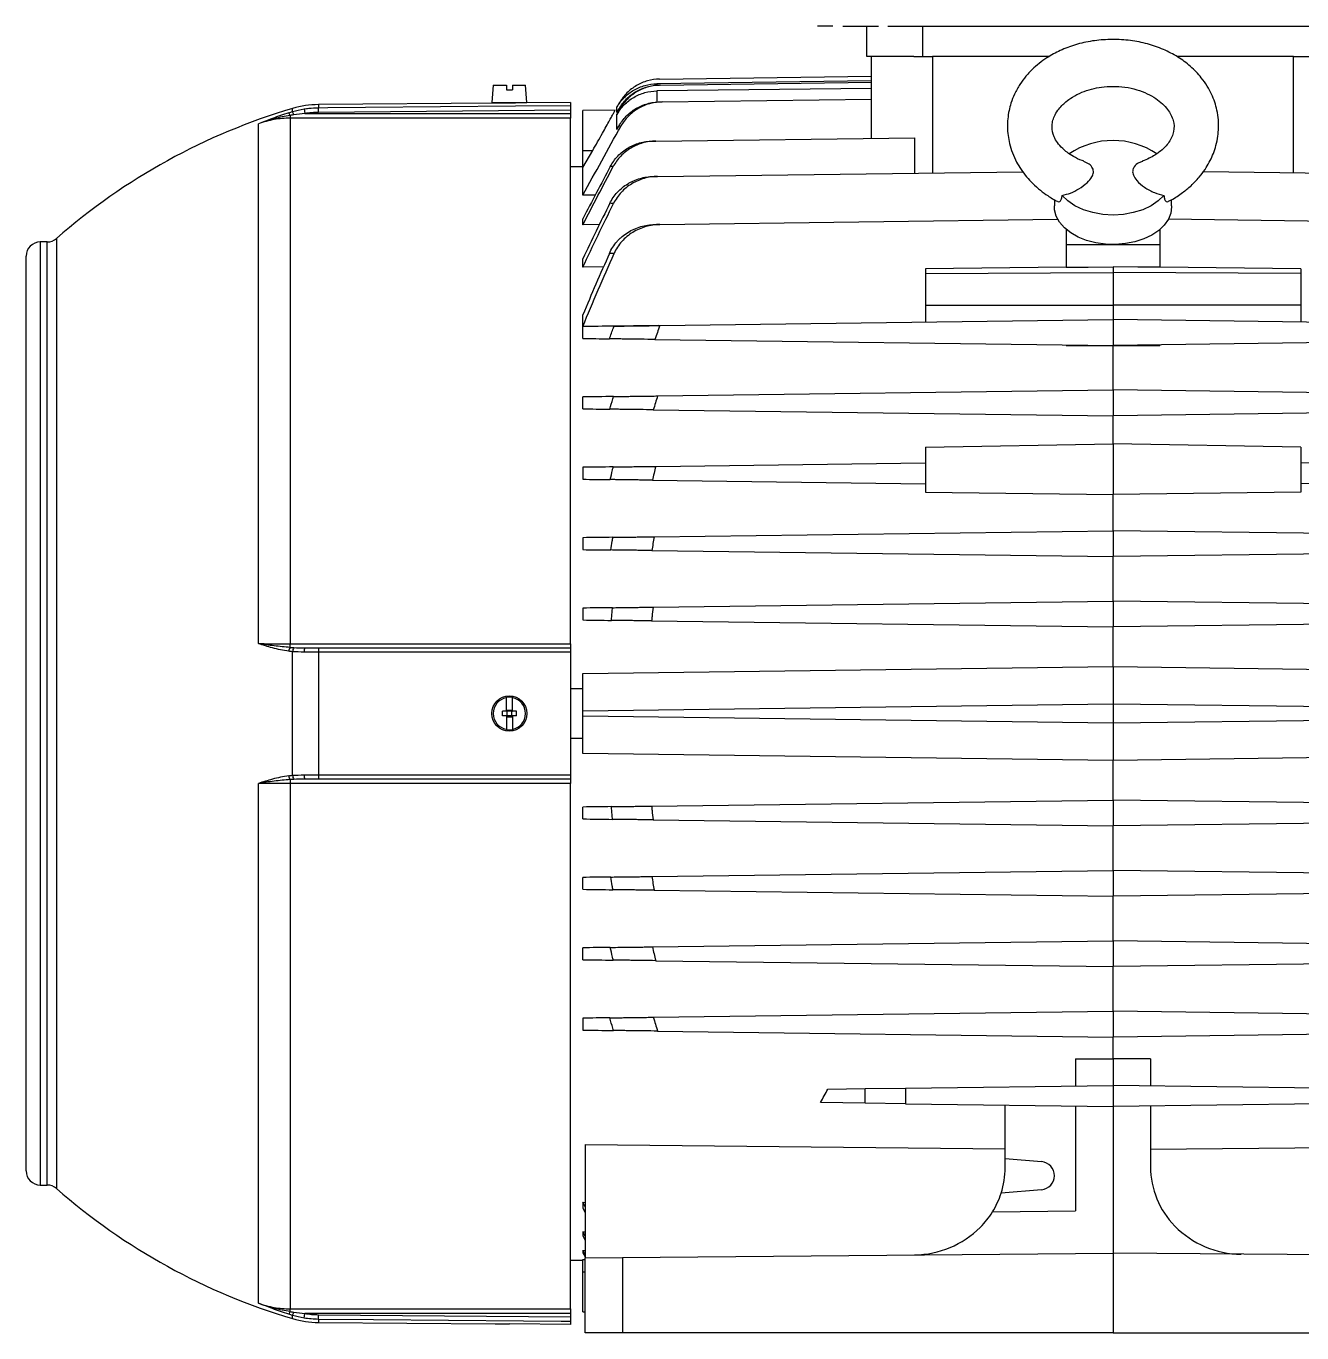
# Model space of a CAD drawing. Extents: x 49 to 1791, y 27 to 1041.
# Drawn here: x 958.1 to 1230, y 358.8 to 637.3 of the extents above; entities that cross this region are included whole.
import ezdxf

# ---------------------------------------------------------------- set-up
doc = ezdxf.new("R2010")
doc.units = 0
doc.layers.get('0').update_dxf_attribs({"linetype": 'CONTINUOUS'})

msp = doc.modelspace()

# ---------------------------------------------------------------- linework, layer by layer
at = {"color": 7, "linetype": 'CONTINUOUS'}
for p, q in [((1130.05, 637.3), (1126.76, 637.3)), ((1132.2, 637.3), (1139.8, 637.3)), ((1137.25, 630.8), (1137.25, 637.3)), ((1141.77, 637.3), (1237.73, 637.3)), ((1149.25, 630.8), (1149.25, 637.3)), ((1147.33, 630.8), (1137.25, 630.8)), ((1138.25, 613.4), (1138.25, 630.8)), ((1147.33, 630.8), (1151.25, 630.8)), ((1176.09, 630.8), (1151.25, 630.8)), ((1228.25, 630.8), (1203.4, 630.8)), ((1228.25, 630.8), (1232.17, 630.8)), ((1057.67, 624.7), (1057.35, 621)), ((1057.67, 624.7), (1060.45, 624.7)), ((1060.45, 624.7), (1060.45, 623.7)), ((1061.75, 624.7), (1061.75, 623.7)), ((1061.75, 624.7), (1064.53, 624.7)), ((1064.85, 621), (1064.53, 624.7)), ((1138.25, 625.61), (1092.54, 625.02)), ((1138.25, 624.01), (1092.54, 623.5)), ((1093.11, 626.01), (1138.25, 626.6)), ((1093.33, 624.75), (1138.25, 625.34)), ((1060.45, 623.7), (1061.75, 623.7)), ((1093.63, 621.15), (1138.25, 621.74)), ((1014.37, 618.27), (1014.37, 617.68)), ((1017.34, 619.65), (1017.5, 618.67)), ((1017.5, 618.67), (1074.1, 618.67)), ((1058.14, 620.91), (1020.4, 620.58)), ((1020.41, 618.92), (1020.4, 619.92)), ((1074.1, 619.39), (1020.41, 618.92)), ((1057.35, 621), (1064.85, 621)), ((1074.1, 621.05), (1064.06, 620.96)), ((1074.1, 621.05), (1074.1, 620.39)), ((1074.1, 619.39), (1074.1, 618.67)), ((1074.1, 618.67), (1074.1, 617.68)), ((1083.64, 619.41), (1076.75, 619.32)), ((1076.75, 610.8), (1076.75, 619.32)), ((1084.58, 621.01), (1084.01, 620.02)), ((1084.01, 618.86), (1084.01, 620.02)), ((1084.01, 618.86), (1084.49, 619.7)), ((1084.72, 619.69), (1084.01, 618.46)), ((1084.01, 615.24), (1084.01, 618.46)), ((1007.6, 505.69), (1007.6, 616.49)), ((1014.37, 617.68), (1014.37, 505.68)), ((1074.1, 617.68), (1014.37, 617.68)), ((1074.1, 505.68), (1074.1, 617.68)), ((1084.01, 615.24), (1084.41, 615.96)), ((1092.28, 612.8), (1147.5, 613.52)), ((1147.5, 605.98), (1147.5, 613.52)), ((1076.75, 607.14), (1078.86, 610.8)), ((1076.75, 610.8), (1078.86, 610.8)), ((1076.75, 607.14), (1076.75, 610.8)), ((1076.75, 607.33), (1074.1, 607.28)), ((1076.75, 601.26), (1076.75, 607.14)), ((1092.68, 605.26), (1170.5, 606.28)), ((1286.82, 605.26), (1208.99, 606.28)), ((1079.42, 601.3), (1076.75, 601.26)), ((1177.3, 600.32), (1177.25, 598.99)), ((1202.25, 598.99), (1202.2, 600.3)), ((1076.75, 594.98), (1076.75, 596.22)), ((1093.19, 595.02), (1177.97, 596.13)), ((1286.31, 595.02), (1201.53, 596.13)), ((1080.31, 595.03), (1076.75, 594.98)), ((1179.75, 593.99), (1179.75, 590.78)), ((1199.75, 593.99), (1199.75, 590.78)), ((962.58, 591.3), (961.1, 591.3)), ((1179.75, 590.78), (1199.75, 590.78)), ((1179.75, 590.78), (1179.75, 585.9)), ((1199.75, 590.78), (1199.75, 585.9)), ((958.1, 393.3), (958.1, 588.3)), ((1076.75, 585.95), (1076.75, 587.71)), ((1081.18, 586.01), (1076.75, 585.95)), ((1179.75, 585.94), (1149.75, 585.54)), ((1149.75, 585.54), (1149.75, 584.56)), ((1189.75, 586.03), (1189.75, 584.82)), ((1229.75, 585.54), (1199.75, 585.94)), ((1229.75, 585.54), (1229.75, 584.56)), ((1149.75, 584.56), (1189.75, 584.82)), ((1149.75, 584.56), (1149.75, 577.85)), ((1189.75, 584.82), (1189.75, 577.83)), ((1229.75, 584.56), (1189.75, 584.82)), ((1229.75, 584.56), (1229.75, 577.85)), ((1149.75, 577.85), (1189.75, 577.83)), ((1149.75, 577.85), (1149.75, 574.22)), ((1229.75, 577.85), (1189.75, 577.83)), ((1189.75, 577.83), (1189.75, 574.75)), ((1229.75, 577.85), (1229.75, 574.22)), ((1076.75, 573.29), (1076.75, 575.76)), ((1093.19, 573.48), (1189.75, 574.75)), ((1189.75, 574.75), (1189.75, 569.25)), ((1286.31, 573.48), (1189.75, 574.75)), ((1092.93, 573.48), (1076.75, 573.29)), ((1076.75, 570.73), (1076.75, 573.27)), ((1092.07, 570.53), (1189.75, 569.25)), ((1179.75, 569.38), (1179.75, 569.25)), ((1179.75, 569.25), (1189.75, 569.25)), ((1287.43, 570.53), (1189.75, 569.25)), ((1189.75, 559.75), (1189.75, 569.25)), ((1189.75, 569.25), (1199.75, 569.25)), ((1199.75, 569.38), (1199.75, 569.25)), ((1076.75, 555.73), (1076.75, 558.27)), ((1092.68, 558.48), (1189.75, 559.75)), ((1189.75, 559.75), (1189.75, 554.25)), ((1286.82, 558.48), (1189.75, 559.75)), ((1091.77, 555.53), (1189.75, 554.25)), ((1287.73, 555.53), (1189.75, 554.25)), ((1189.75, 548.27), (1189.75, 554.25)), ((1149.75, 547.56), (1189.75, 548.27)), ((1149.75, 547.56), (1149.75, 537.97)), ((1189.75, 548.27), (1189.75, 537.45)), ((1229.75, 547.56), (1189.75, 548.27)), ((1229.75, 547.56), (1229.75, 537.97)), ((1076.75, 543.27), (1076.75, 540.73)), ((1092.28, 543.47), (1149.75, 544.22)), ((1287.22, 543.47), (1229.75, 544.22)), ((1091.57, 540.53), (1149.75, 539.77)), ((1287.93, 540.53), (1229.75, 539.77)), ((1149.75, 537.97), (1189.75, 537.45)), ((1229.75, 537.97), (1189.75, 537.45)), ((1189.75, 529.75), (1189.75, 537.45)), ((1091.96, 528.47), (1189.75, 529.75)), ((1189.75, 529.75), (1189.75, 524.25)), ((1287.54, 528.47), (1189.75, 529.75)), ((1076.75, 528.27), (1076.75, 525.73)), ((1091.46, 525.54), (1189.75, 524.25)), ((1288.04, 525.54), (1189.75, 524.25)), ((1189.75, 514.75), (1189.75, 524.25)), ((1076.75, 513.27), (1076.75, 510.73)), ((1091.72, 513.47), (1189.75, 514.75)), ((1189.75, 514.75), (1189.75, 509.25)), ((1287.78, 513.47), (1189.75, 514.75)), ((1091.42, 510.54), (1189.75, 509.25)), ((1288.08, 510.54), (1189.75, 509.25)), ((1189.75, 500.8), (1189.75, 509.25)), ((1014.37, 504.88), (1014.37, 505.68)), ((1014.37, 505.68), (1074.1, 505.68)), ((1020.41, 504.8), (1074.1, 504.8)), ((1074.1, 505.68), (1074.1, 504.8)), ((1014.89, 477.63), (1014.89, 503.97)), ((1020.4, 503.9), (1020.4, 477.7)), ((1074.1, 503.9), (1074.1, 477.7)), ((1076.75, 499.32), (1189.75, 500.8)), ((1076.75, 491.32), (1076.75, 499.32)), ((1189.75, 500.8), (1189.75, 492.8)), ((1189.75, 500.8), (1302.75, 499.32)), ((1074.1, 496.12), (1076.75, 496.11)), ((1060.45, 494.16), (1060.45, 494.25)), ((1060.45, 491.3), (1060.45, 494.16)), ((1061.75, 494.16), (1061.75, 494.25)), ((1061.75, 491.3), (1061.75, 494.16)), ((1060.45, 491.3), (1059.6, 491.3)), ((1059.6, 490.3), (1059.6, 491.3)), ((1060.45, 490.3), (1059.6, 490.3)), ((1060.45, 491.3), (1060.6, 491.3)), ((1060.45, 490.3), (1060.45, 487.43)), ((1060.45, 490.3), (1060.6, 490.3)), ((1060.6, 491.5), (1061.6, 491.5)), ((1060.6, 491.3), (1060.6, 491.5)), ((1060.6, 490.3), (1060.6, 491.3)), ((1061.6, 491.3), (1060.6, 491.3)), ((1060.6, 490.1), (1060.6, 490.3)), ((1061.6, 490.3), (1060.6, 490.3)), ((1061.6, 491.3), (1061.6, 491.5)), ((1061.6, 490.3), (1061.6, 491.3)), ((1061.6, 491.3), (1061.75, 491.3)), ((1061.6, 490.1), (1061.6, 490.3)), ((1061.6, 490.3), (1061.75, 490.3)), ((1062.6, 491.3), (1061.75, 491.3)), ((1061.75, 490.3), (1061.75, 487.43)), ((1062.6, 490.3), (1061.75, 490.3)), ((1062.6, 490.3), (1062.6, 491.3)), ((1189.75, 492.8), (1076.75, 491.32)), ((1076.75, 490.28), (1076.75, 491.32)), ((1076.75, 490.28), (1189.75, 488.8)), ((1076.75, 482.28), (1076.75, 490.28)), ((1189.75, 492.8), (1189.75, 488.8)), ((1302.75, 491.32), (1189.75, 492.8)), ((1189.75, 488.8), (1302.75, 490.28)), ((1060.45, 487.43), (1060.45, 487.35)), ((1060.6, 490.1), (1061.6, 490.1)), ((1061.75, 487.43), (1061.75, 487.35)), ((1189.75, 488.8), (1189.75, 480.8)), ((1076.75, 485.49), (1074.1, 485.47)), ((1189.75, 480.8), (1076.75, 482.28)), ((1302.75, 482.28), (1189.75, 480.8)), ((1189.75, 472.35), (1189.75, 480.8)), ((1014.37, 476.72), (1014.37, 475.91)), ((1074.1, 476.8), (1020.41, 476.8)), ((1074.1, 476.8), (1074.1, 475.91)), ((1007.6, 365.11), (1007.6, 475.91)), ((1074.1, 475.91), (1014.37, 475.91)), ((1014.37, 475.91), (1014.37, 363.92)), ((1074.1, 363.92), (1074.1, 475.91)), ((1076.75, 468.33), (1076.75, 470.87)), ((1091.42, 471.06), (1189.75, 472.35)), ((1189.75, 472.35), (1189.75, 466.85)), ((1288.08, 471.06), (1189.75, 472.35)), ((1091.72, 468.13), (1189.75, 466.85)), ((1287.78, 468.13), (1189.75, 466.85)), ((1189.75, 457.35), (1189.75, 466.85)), ((1091.46, 456.06), (1189.75, 457.35)), ((1189.75, 457.35), (1189.75, 451.85)), ((1288.04, 456.06), (1189.75, 457.35)), ((1076.75, 453.33), (1076.75, 455.87)), ((1091.96, 453.13), (1189.75, 451.85)), ((1287.54, 453.13), (1189.75, 451.85)), ((1189.75, 442.35), (1189.75, 451.85)), ((1076.75, 438.33), (1076.75, 440.87)), ((1091.57, 441.06), (1189.75, 442.35)), ((1189.75, 442.35), (1189.75, 436.85)), ((1287.93, 441.06), (1189.75, 442.35)), ((1092.28, 438.12), (1189.75, 436.85)), ((1287.22, 438.12), (1189.75, 436.85)), ((1189.75, 427.35), (1189.75, 436.85)), ((1091.77, 426.07), (1189.75, 427.35)), ((1189.75, 427.35), (1189.75, 421.85)), ((1287.73, 426.07), (1189.75, 427.35)), ((1076.75, 425.87), (1076.75, 423.33)), ((1092.68, 423.12), (1189.75, 421.85)), ((1286.82, 423.12), (1189.75, 421.85)), ((1189.75, 417.19), (1189.75, 421.85)), ((1181.75, 417.22), (1189.75, 417.19)), ((1181.75, 417.22), (1181.75, 411.44)), ((1197.75, 417.22), (1189.75, 417.19)), ((1189.75, 417.19), (1189.75, 411.55)), ((1197.75, 417.22), (1197.75, 411.44)), ((1128.98, 410.75), (1136.93, 410.86)), ((1136.93, 410.86), (1145.52, 410.97)), ((1136.93, 407.74), (1136.93, 410.86)), ((1145.52, 410.97), (1189.75, 411.55)), ((1145.52, 410.97), (1145.52, 407.63)), ((1189.75, 411.55), (1189.75, 407.05)), ((1233.98, 410.97), (1189.75, 411.55)), ((1136.93, 407.74), (1127.4, 407.86)), ((1145.52, 407.63), (1136.93, 407.74)), ((1145.52, 407.63), (1189.75, 407.05)), ((1166.75, 395.97), (1166.75, 407.35)), ((1181.75, 407.15), (1181.75, 384.8)), ((1233.98, 407.63), (1189.75, 407.05)), ((1189.75, 407.05), (1189.75, 375.8)), ((1197.75, 407.15), (1197.75, 394.19)), ((1077.25, 398.91), (1166.75, 398.03)), ((1077.25, 398.91), (1077.25, 374.82)), ((1302.25, 398.91), (1197.75, 397.89)), ((1166.75, 395.97), (1174.51, 395.29)), ((1166.75, 394.05), (1166.75, 395.97)), ((961.1, 390.3), (962.58, 390.3)), ((1174.51, 389.31), (1165.89, 388.56)), ((1076.75, 386.62), (1077.25, 386.61)), ((1076.75, 386.62), (1076.75, 385.38)), ((1077.25, 385.65), (1076.75, 386.62)), ((1076.75, 385.38), (1077.25, 384.42)), ((1164.05, 384.57), (1181.75, 384.8)), ((1202.94, 381.54), (1202.91, 381.57)), ((1076.75, 380.33), (1077.25, 380.33)), ((1076.75, 380.33), (1076.75, 379.5)), ((1077.25, 379.42), (1076.75, 380.33)), ((1076.75, 379.5), (1077.25, 378.59)), ((1161.48, 381.33), (1161.44, 381.29)), ((1076.75, 376.33), (1077.25, 376.33)), ((1076.75, 376.33), (1076.75, 375.87)), ((1077.25, 375.45), (1076.75, 376.33)), ((1074.1, 374.32), (1076.75, 374.27)), ((1076.75, 375.87), (1077.25, 374.99)), ((1076.75, 374.46), (1077.25, 374.45)), ((1076.75, 371.8), (1076.75, 374.46)), ((1077.25, 374.82), (1085.18, 374.89)), ((1077.25, 358.8), (1077.25, 374.82)), ((1085.18, 374.89), (1189.75, 375.8)), ((1085.18, 374.89), (1085.18, 358.8)), ((1189.75, 375.8), (1189.75, 358.8)), ((1294.32, 374.89), (1189.75, 375.8)), ((1014.37, 363.92), (1074.1, 363.92)), ((1014.37, 363.32), (1014.37, 363.92)), ((1017.34, 361.94), (1017.5, 362.93)), ((1074.1, 362.93), (1017.5, 362.93)), ((1020.4, 361.68), (1020.41, 362.67)), ((1020.41, 362.67), (1074.1, 362.2)), ((1074.1, 363.92), (1074.1, 362.93)), ((1074.1, 362.93), (1074.1, 362.2)), ((1076.75, 363.28), (1077.25, 363.27)), ((1020.4, 361.02), (1058.1, 360.69)), ((1074.1, 360.58), (1061.1, 360.7)), ((1074.1, 361.21), (1074.1, 360.58)), ((1085.18, 358.8), (1077.25, 358.8)), ((1189.75, 358.8), (1085.18, 358.8)), ((1189.75, 358.8), (1294.32, 358.8))]:
    msp.add_line(p, q, dxfattribs=at)
at = {"color": 8, "linetype": 'CONTINUOUS'}
for p, q in [((1151.25, 630.8), (1151.25, 606.03)), ((1228.25, 606.03), (1228.25, 630.8)), ((1092.54, 625.02), (1092.54, 624.81)), ((1092.54, 623.5), (1092.54, 621.17)), ((1014.89, 619.08), (1014.89, 619.76)), ((1020.4, 620.58), (1020.4, 619.92)), ((961.1, 591.3), (961.1, 390.3)), ((962.58, 390.3), (962.58, 591.3)), ((964.55, 592.04), (964.55, 389.56)), ((1076.75, 371.8), (1077.25, 371.8)), ((1014.89, 361.84), (1014.89, 362.51)), ((1020.4, 361.68), (1020.4, 361.02))]:
    msp.add_line(p, q, dxfattribs=at)
at = {"color": 7, "linetype": 'CONTINUOUS', "flags": 128}
for points in [[(1020.4, 619.92), (1022.4, 619.93), (1030.4, 620), (1062.39, 620.29), (1074.1, 620.39)], [(1202.25, 598.99), (1202.25, 598.81), (1202.07, 597.45), (1201.54, 596.13), (1200.66, 594.89), (1199.48, 593.76), (1198.01, 592.78), (1196.3, 591.97), (1194.41, 591.36), (1192.38, 590.96), (1190.28, 590.78), (1188.16, 590.84), (1186.09, 591.13), (1184.12, 591.64), (1182.32, 592.35), (1180.73, 593.25), (1179.39, 594.31), (1178.36, 595.5), (1177.65, 596.79), (1177.3, 598.13), (1177.25, 598.99)], [(1200.59, 601.22), (1199.38, 600.03), (1197.86, 599), (1196.07, 598.16), (1194.08, 597.55), (1191.95, 597.17), (1189.75, 597.04), (1187.55, 597.17), (1185.42, 597.55), (1183.43, 598.16), (1181.64, 599), (1180.12, 600.03), (1178.91, 601.22)], [(1179.75, 585.9), (1184.43, 585.96), (1189.75, 586.03)], [(1199.75, 585.9), (1195.07, 585.96), (1189.75, 586.03)], [(1074.1, 503.9), (1072.1, 503.9), (1064.1, 503.9), (1032.1, 503.9), (1020.4, 503.9)], [(1020.4, 477.7), (1022.4, 477.7), (1030.4, 477.7), (1062.39, 477.7), (1074.1, 477.7)], [(1074.1, 361.21), (1072.1, 361.23), (1064.1, 361.3), (1032.1, 361.58), (1020.4, 361.68)]]:
    msp.add_lwpolyline(points, dxfattribs=at)
at = {"color": 7, "linetype": 'CONTINUOUS'}
msp.add_circle((1061.1, 490.8), 3.75, dxfattribs=at)
for centre, radius, start, end in [((1053.1, 490.8), 134.5, 106.5049, 131.1728), ((1012.99, 617.91), 1.42, 14.9533, 40.3173), ((1020.57, 600.58), 20, 90.5, 106.5049), ((1012.59, 617.73), 2.66, 14.6474, 30.5834), ((1189.75, 596.21), 16.72, 56.0988, 123.8956), ((961.1, 588.3), 3, 90, 180), ((962.58, 594.3), 3, 270, 311.1728), ((1015.88, 503.88), 1.81, 146.6187, 174.3626), ((1016.44, 503.94), 1.55, 144.7345, 178.8783), ((1018.8, 504.1), 1.47, 151.7604, 187.8841), ((1045.07, 504.11), 24.68, 178.4001, 180.4877), ((1061.1, 490.8), 3.43, 100.9358, 259.0642), ((1061.1, 490.8), 3.51, 79.3397, 100.6603), ((1061.1, 490.8), 3.43, 280.9358, 79.0642), ((1061.1, 490.8), 3.51, 259.3397, 280.6603), ((1015.88, 477.71), 1.81, 185.6374, 213.3813), ((1016.44, 477.66), 1.55, 181.1217, 215.2655), ((1018.8, 477.5), 1.47, 172.1159, 208.2396), ((1045.07, 477.49), 24.68, 179.5123, 181.5999), ((961.1, 393.3), 3, 180, 270), ((1148.75, 394.05), 18, 342.2151, 0), ((1174.25, 392.3), 3, 275, 85), ((1215.75, 394.19), 18, 180, 224.5), ((962.58, 387.3), 3, 48.8272, 90), ((1053.1, 490.8), 134.5, 228.8272, 253.4951), ((1148.75, 394.05), 18, 328.1938, 342.2151), ((1148.75, 394.05), 18, 315, 328.1938), ((1147.3, 395.43), 20, 270.5, 315), ((1217.21, 395.56), 20, 224.5, 269.5), ((1012.99, 363.69), 1.42, 319.6827, 345.0467), ((1012.59, 363.87), 2.66, 329.4166, 345.3526), ((1020.57, 381.02), 20, 253.4951, 269.5)]:
    msp.add_arc(centre, radius, start, end, dxfattribs=at)
msp.add_ellipse((1081.4, 490.8), major_axis=(0, 116.72), ratio=0.560054, start_param=3.922163, end_param=3.956731, dxfattribs=at)
for points, knots in [([(1201.54, 599.98), (1201.76, 600.08), (1202.85, 600.58), (1204.48, 601.71), (1206.46, 603.3), (1208.06, 604.98), (1209.33, 606.66), (1210.27, 608.23), (1211.01, 609.79), (1211.62, 611.49), (1212.05, 613.3), (1212.27, 615.28), (1212.25, 617.3), (1211.96, 619.28), (1211.45, 621.12), (1210.76, 622.85), (1209.82, 624.6), (1208.39, 626.63), (1206.33, 628.77), (1203.6, 630.79), (1200.52, 632.4), (1197.11, 633.6), (1193.45, 634.32), (1189.62, 634.51), (1185.82, 634.29), (1182.2, 633.54), (1178.91, 632.36), (1176.35, 631.02), (1174.39, 629.68), (1172.75, 628.32), (1171.22, 626.72), (1169.83, 624.85), (1168.76, 622.91), (1168.01, 621.02), (1167.55, 619.26), (1167.29, 617.57), (1167.22, 615.79), (1167.35, 614.02), (1167.69, 612.17), (1168.28, 610.27), (1169.12, 608.42), (1170.14, 606.7), (1171.29, 605.17), (1172.67, 603.68), (1174.18, 602.34), (1175.96, 601.08), (1177.19, 600.28), (1177.94, 599.95), (1177.95, 599.94)], [0, 0, 0, 0, 0.006612, 0.032588, 0.054676, 0.078459, 0.098648, 0.115689, 0.131772, 0.148736, 0.168465, 0.186635, 0.207689, 0.228534, 0.245913, 0.264252, 0.283295, 0.30467, 0.337169, 0.369058, 0.401162, 0.433693, 0.467021, 0.501159, 0.534981, 0.568051, 0.600053, 0.629938, 0.648657, 0.667693, 0.691291, 0.7123, 0.735598, 0.756086, 0.772556, 0.789989, 0.807131, 0.825284, 0.842448, 0.862959, 0.883839, 0.901607, 0.920526, 0.938641, 0.959554, 0.977554, 0.999665, 1, 1, 1, 1]), ([(1084.01, 620.02), (1084.45, 620.77), (1084.97, 621.45), (1085.88, 622.37), (1086.21, 622.66), (1086.89, 623.19), (1087.25, 623.43), (1087.99, 623.86), (1088.37, 624.06), (1089.17, 624.4), (1089.58, 624.54), (1090.82, 624.88), (1091.67, 625.01), (1092.54, 625.02)], [0, 0, 0, 0, 0.25, 0.25, 0.375, 0.375, 0.5, 0.5, 0.625, 0.625, 0.75, 0.75, 1, 1, 1, 1]), ([(1084.49, 619.7), (1084.93, 620.46), (1085.45, 621.15), (1086.37, 622.08), (1086.7, 622.37), (1087.38, 622.9), (1087.74, 623.14), (1088.49, 623.58), (1088.87, 623.78), (1089.68, 624.12), (1090.09, 624.26), (1091.34, 624.61), (1092.19, 624.73), (1093.07, 624.75)], [0, 0, 0, 0, 0.25, 0.25, 0.375, 0.375, 0.5, 0.5, 0.625, 0.625, 0.75, 0.75, 1, 1, 1, 1]), ([(1093.11, 626.01), (1092.24, 625.99), (1091.39, 625.87), (1090.15, 625.52), (1089.73, 625.38), (1088.94, 625.04), (1088.56, 624.85), (1087.82, 624.42), (1087.46, 624.17), (1086.77, 623.64), (1086.45, 623.36), (1085.54, 622.44), (1085.02, 621.76), (1084.58, 621.01)], [0, 0, 0, 0, 0.25, 0.25, 0.375, 0.375, 0.5, 0.5, 0.625, 0.625, 0.75, 0.75, 1, 1, 1, 1]), ([(1093.33, 624.75), (1092.45, 624.74), (1091.59, 624.61), (1090.33, 624.26), (1089.91, 624.12), (1089.11, 623.78), (1088.72, 623.58), (1087.97, 623.14), (1087.61, 622.9), (1086.92, 622.36), (1086.59, 622.07), (1085.68, 621.14), (1085.15, 620.45), (1084.72, 619.69)], [0, 0, 0, 0, 0.25, 0.25, 0.375, 0.375, 0.5, 0.5, 0.625, 0.625, 0.75, 0.75, 1, 1, 1, 1]), ([(1183.54, 608.53), (1183.42, 608.56), (1182.6, 608.81), (1181.39, 609.46), (1180.01, 610.33), (1178.82, 611.34), (1177.85, 612.46), (1176.95, 614.05), (1176.67, 615.5), (1176.84, 616.95), (1177.23, 618.13), (1177.9, 619.29), (1178.74, 620.3), (1179.77, 621.26), (1181.17, 622.27), (1183.02, 623.21), (1185.12, 623.92), (1187.37, 624.36), (1189.76, 624.51), (1192.32, 624.35), (1194.83, 623.81), (1197.05, 622.96), (1198.88, 621.91), (1200.33, 620.76), (1201.41, 619.55), (1202.16, 618.36), (1202.77, 616.77), (1202.83, 615.22), (1202.35, 613.7), (1201.73, 612.59), (1200.85, 611.51), (1199.78, 610.55), (1198.6, 609.75), (1197.43, 609.09), (1196.48, 608.72), (1195.99, 608.52)], [0, 0, 0, 0, 0.005422, 0.03684, 0.063178, 0.084611, 0.118643, 0.151312, 0.212063, 0.240611, 0.270657, 0.301872, 0.327449, 0.347565, 0.374945, 0.408136, 0.438777, 0.46775, 0.499595, 0.534368, 0.56936, 0.602598, 0.634012, 0.664158, 0.693322, 0.722297, 0.7523, 0.815305, 0.847791, 0.878036, 0.906768, 0.937391, 0.95499, 0.976461, 1, 1, 1, 1]), ([(1084.01, 618.46), (1084.45, 619.22), (1084.97, 619.9), (1085.87, 620.83), (1086.2, 621.12), (1086.88, 621.66), (1087.24, 621.9), (1087.98, 622.34), (1088.36, 622.53), (1089.16, 622.87), (1089.57, 623.02), (1090.82, 623.37), (1091.67, 623.49), (1092.54, 623.5)], [0, 0, 0, 0, 0.25, 0.25, 0.375, 0.375, 0.5, 0.5, 0.625, 0.625, 0.75, 0.75, 1, 1, 1, 1]), ([(1084.41, 615.96), (1084.85, 616.74), (1085.37, 617.45), (1086.3, 618.4), (1086.63, 618.7), (1087.33, 619.25), (1087.69, 619.5), (1088.45, 619.95), (1088.85, 620.15), (1089.67, 620.5), (1090.09, 620.65), (1090.94, 620.89), (1091.37, 620.98), (1092.24, 621.1), (1092.69, 621.14), (1093.14, 621.15)], [0, 0, 0, 0, 0.25, 0.25, 0.375, 0.375, 0.5, 0.5, 0.625, 0.625, 0.75, 0.75, 0.875, 0.875, 1, 1, 1, 1]), ([(1093.63, 621.15), (1092.73, 621.14), (1091.85, 621.01), (1090.56, 620.65), (1090.13, 620.5), (1089.31, 620.15), (1088.91, 619.95), (1088.15, 619.5), (1087.78, 619.25), (1087.07, 618.69), (1086.74, 618.39), (1085.81, 617.44), (1085.28, 616.73), (1084.84, 615.94)], [0, 0, 0, 0, 0.25, 0.25, 0.375, 0.375, 0.5, 0.5, 0.625, 0.625, 0.75, 0.75, 1, 1, 1, 1]), ([(1014.37, 618.27), (1013.21, 618.09), (1012.06, 617.85), (1009.8, 617.26), (1008.69, 616.9), (1007.6, 616.49)], [0, 0, 0, 0, 0.5, 0.5, 1, 1, 1, 1]), ([(1064.06, 620.96), (1064.06, 620.96), (1064.06, 620.96), (1063.68, 620.95), (1063.01, 620.93), (1062.1, 620.91), (1061.09, 620.9), (1060.08, 620.89), (1059.18, 620.9), (1058.51, 620.9), (1058.13, 620.91), (1058.14, 620.91), (1058.14, 620.91)], [0, 0, 0, 0, 0.071178, 0.17854, 0.285935, 0.393373, 0.500815, 0.608224, 0.715612, 0.823011, 0.930427, 1, 1, 1, 1]), ([(1074.1, 620.39), (1074.1, 620.38), (1074.1, 620.34), (1074.1, 620.23), (1074.1, 620.15), (1074.1, 619.88), (1074.1, 619.64), (1074.1, 619.39)], [0, 0, 0, 0, 0.25, 0.25, 0.5, 0.5, 1, 1, 1, 1]), ([(1078.86, 610.8), (1079.21, 611.41), (1079.93, 612.66), (1080.9, 614.39), (1081.76, 615.94), (1082.44, 617.17), (1082.99, 618.18), (1083.46, 619.03), (1083.72, 619.52), (1083.64, 619.38), (1083.64, 619.37)], [0, 0, 0, 0, 0.146478, 0.298655, 0.425224, 0.556435, 0.668376, 0.784641, 0.980884, 1, 1, 1, 1]), ([(1084.72, 619.69), (1084.68, 619.69), (1084.65, 619.69), (1084.62, 619.69), (1084.58, 619.7), (1084.54, 619.7), (1084.49, 619.7)], [0, 0, 0, 0, 0.001113955, 0.001113955, 0.001113955, 0.002756058, 0.002756058, 0.002756058, 0.002756058]), ([(1014.37, 617.68), (1013.21, 617.68), (1012.07, 617.58), (1009.8, 617.18), (1008.69, 616.88), (1007.6, 616.49)], [0, 0, 0, 0, 0.5, 0.5, 1, 1, 1, 1]), ([(1084.84, 615.94), (1084.79, 615.94), (1084.75, 615.94), (1084.7, 615.95), (1084.6, 615.95), (1084.51, 615.96), (1084.41, 615.96)], [0, 0, 0, 0, 0.000884675, 0.000884675, 0.000884675, 0.002780978, 0.002780978, 0.002780978, 0.002780978]), ([(1082.61, 607.38), (1083.04, 608.2), (1083.57, 608.94), (1084.52, 609.93), (1084.86, 610.24), (1085.58, 610.81), (1085.95, 611.07), (1086.73, 611.54), (1087.14, 611.75), (1087.99, 612.12), (1088.42, 612.27), (1089.29, 612.52), (1089.74, 612.61), (1090.64, 612.75), (1091.11, 612.78), (1091.57, 612.79)], [0, 0, 0, 0, 0.25, 0.25, 0.375, 0.375, 0.5, 0.5, 0.625, 0.625, 0.75, 0.75, 0.875, 0.875, 1, 1, 1, 1]), ([(1092.28, 612.8), (1091.34, 612.79), (1090.43, 612.65), (1089.1, 612.28), (1088.66, 612.12), (1087.81, 611.76), (1087.4, 611.55), (1086.61, 611.08), (1086.23, 610.82), (1085.5, 610.24), (1085.15, 609.93), (1084.52, 609.26), (1084.22, 608.91), (1083.68, 608.16), (1083.44, 607.76), (1083.22, 607.35)], [0, 0, 0, 0, 0.25, 0.25, 0.375, 0.375, 0.5, 0.5, 0.625, 0.625, 0.75, 0.75, 0.875, 0.875, 1, 1, 1, 1]), ([(1083.22, 607.35), (1083.17, 607.35), (1083.12, 607.36), (1083.07, 607.36), (1082.91, 607.37), (1082.76, 607.37), (1082.61, 607.38)], [0, 0, 0, 0, 0.000665229, 0.000665229, 0.000665229, 0.002771269, 0.002771269, 0.002771269, 0.002771269]), ([(1178.91, 601.22), (1179.51, 601.37), (1180.77, 601.68), (1182.63, 602.64), (1184.2, 603.82), (1185.24, 605.04), (1185.65, 606.12), (1185.46, 607.1), (1184.75, 607.95), (1183.92, 608.28), (1183.51, 608.44)], [0, 0, 0, 0, 0.128509, 0.269799, 0.430756, 0.562057, 0.662477, 0.763247, 0.883858, 1, 1, 1, 1]), ([(1196.02, 608.45), (1195.76, 608.37), (1195.02, 608.14), (1194.27, 607.44), (1193.85, 606.5), (1194.04, 605.45), (1194.89, 604.22), (1196.43, 602.91), (1198.46, 601.76), (1199.92, 601.39), (1200.59, 601.22)], [0, 0, 0, 0, 0.068079, 0.1995, 0.300096, 0.401065, 0.520918, 0.68765, 0.856509, 1, 1, 1, 1]), ([(1082.5, 599.54), (1082.93, 600.4), (1083.47, 601.18), (1084.44, 602.23), (1084.79, 602.56), (1085.53, 603.17), (1085.92, 603.44), (1086.52, 603.81), (1086.73, 603.93), (1087.16, 604.15), (1087.37, 604.26), (1088.03, 604.54), (1088.48, 604.7), (1089.39, 604.97), (1089.86, 605.07), (1090.8, 605.21), (1091.29, 605.24), (1091.77, 605.25)], [0, 0, 0, 0, 0.25, 0.25, 0.375, 0.375, 0.5, 0.5, 0.5625, 0.5625, 0.625, 0.625, 0.75, 0.75, 0.875, 0.875, 1, 1, 1, 1]), ([(1092.68, 605.26), (1091.71, 605.25), (1090.76, 605.11), (1089.36, 604.72), (1088.9, 604.55), (1088.02, 604.17), (1087.59, 603.95), (1086.77, 603.45), (1086.37, 603.17), (1085.62, 602.56), (1085.26, 602.23), (1084.61, 601.52), (1084.31, 601.15), (1083.76, 600.36), (1083.51, 599.94), (1083.29, 599.5)], [0, 0, 0, 0, 0.25, 0.25, 0.375, 0.375, 0.5, 0.5, 0.625, 0.625, 0.75, 0.75, 0.875, 0.875, 1, 1, 1, 1]), ([(1083.29, 599.5), (1083.25, 599.5), (1083.2, 599.5), (1083.15, 599.5), (1082.93, 599.52), (1082.71, 599.53), (1082.5, 599.54)], [0, 0, 0, 0, 0.00050301, 0.00050301, 0.00050301, 0.002816691, 0.002816691, 0.002816691, 0.002816691]), ([(1177.96, 599.95), (1177.96, 599.94), (1178.08, 599.78), (1178.41, 599.87), (1178.75, 600.26), (1178.88, 600.83), (1178.91, 601.18), (1178.91, 601.22)], [0, 0, 0, 0, 0.0152013, 0.3703076, 0.6660191, 0.9618898, 1, 1, 1, 1]), ([(1200.59, 601.22), (1200.63, 600.92), (1200.71, 600.31), (1201.07, 599.88), (1201.41, 599.78), (1201.54, 599.95), (1201.55, 599.97)], [0, 0, 0, 0, 0.303732, 0.608562, 0.966945, 1, 1, 1, 1]), ([(1082.42, 588.87), (1082.83, 589.8), (1083.38, 590.63), (1084.21, 591.58), (1084.39, 591.77), (1084.75, 592.12), (1084.93, 592.29), (1085.51, 592.77), (1085.91, 593.07), (1086.77, 593.6), (1087.22, 593.84), (1088.13, 594.25), (1088.61, 594.42), (1089.57, 594.7), (1090.06, 594.81), (1091.06, 594.96), (1091.57, 595), (1092.07, 595)], [0, 0, 0, 0, 0.25, 0.25, 0.3125, 0.3125, 0.375, 0.375, 0.5, 0.5, 0.625, 0.625, 0.75, 0.75, 0.875, 0.875, 1, 1, 1, 1]), ([(1093.19, 595.02), (1092.17, 595.01), (1091.16, 594.86), (1089.69, 594.44), (1089.2, 594.26), (1088.27, 593.85), (1087.82, 593.62), (1086.96, 593.08), (1086.55, 592.79), (1085.76, 592.13), (1085.39, 591.77), (1084.72, 591.01), (1084.41, 590.61), (1083.85, 589.75), (1083.61, 589.3), (1083.4, 588.83)], [0, 0, 0, 0, 0.25, 0.25, 0.375, 0.375, 0.5, 0.5, 0.625, 0.625, 0.75, 0.75, 0.875, 0.875, 1, 1, 1, 1]), ([(1083.4, 588.83), (1083.35, 588.83), (1083.31, 588.83), (1083.27, 588.83), (1082.98, 588.84), (1082.7, 588.86), (1082.42, 588.87)], [0, 0, 0, 0, 0.000378543, 0.000378543, 0.000378543, 0.002874377, 0.002874377, 0.002874377, 0.002874377]), ([(1082.42, 570.65), (1082.7, 571.44), (1082.98, 572.22), (1083.27, 573), (1083.31, 573.12), (1083.35, 573.24), (1083.4, 573.36)], [0, 0, 0, 0, 0.002495824, 0.002495824, 0.002495824, 0.002874365, 0.002874365, 0.002874365, 0.002874365]), ([(1083.4, 573.36), (1083.81, 573.36), (1084.37, 573.37), (1085.22, 573.38), (1085.39, 573.38), (1085.76, 573.39), (1085.95, 573.39), (1086.53, 573.4), (1086.95, 573.4), (1087.81, 573.41), (1088.27, 573.42), (1089.2, 573.43), (1089.68, 573.44), (1090.66, 573.45), (1091.16, 573.46), (1092.17, 573.47), (1092.68, 573.48), (1093.19, 573.48)], [0, 0, 0, 0, 0.25, 0.25, 0.3125, 0.3125, 0.375, 0.375, 0.5, 0.5, 0.625, 0.625, 0.75, 0.75, 0.875, 0.875, 1, 1, 1, 1]), ([(1092.07, 570.53), (1091.06, 570.54), (1090.07, 570.55), (1088.62, 570.57), (1088.14, 570.58), (1087.22, 570.59), (1086.78, 570.6), (1085.93, 570.61), (1085.52, 570.61), (1084.74, 570.62), (1084.38, 570.63), (1083.72, 570.64), (1083.42, 570.64), (1082.87, 570.65), (1082.63, 570.65), (1082.42, 570.65)], [0, 0, 0, 0, 0.25, 0.25, 0.375, 0.375, 0.5, 0.5, 0.625, 0.625, 0.75, 0.75, 0.875, 0.875, 1, 1, 1, 1]), ([(1082.5, 555.65), (1082.71, 556.39), (1082.93, 557.13), (1083.15, 557.87), (1083.2, 558.03), (1083.25, 558.19), (1083.29, 558.35)], [0, 0, 0, 0, 0.002313669, 0.002313669, 0.002313669, 0.002816675, 0.002816675, 0.002816675, 0.002816675]), ([(1083.29, 558.35), (1083.72, 558.36), (1084.27, 558.37), (1085.26, 558.38), (1085.61, 558.39), (1086.36, 558.39), (1086.76, 558.4), (1087.58, 558.41), (1088.01, 558.42), (1088.9, 558.43), (1089.35, 558.43), (1090.28, 558.45), (1090.75, 558.45), (1091.71, 558.46), (1092.2, 558.47), (1092.68, 558.48)], [0, 0, 0, 0, 0.25, 0.25, 0.375, 0.375, 0.5, 0.5, 0.625, 0.625, 0.75, 0.75, 0.875, 0.875, 1, 1, 1, 1]), ([(1091.77, 555.53), (1090.8, 555.54), (1089.86, 555.56), (1088.49, 555.57), (1088.03, 555.58), (1087.16, 555.59), (1086.74, 555.6), (1085.93, 555.61), (1085.54, 555.61), (1084.79, 555.62), (1084.44, 555.63), (1083.8, 555.64), (1083.5, 555.64), (1082.96, 555.65), (1082.71, 555.65), (1082.5, 555.65)], [0, 0, 0, 0, 0.25, 0.25, 0.375, 0.375, 0.5, 0.5, 0.625, 0.625, 0.75, 0.75, 0.875, 0.875, 1, 1, 1, 1]), ([(1082.61, 540.65), (1082.76, 541.34), (1082.91, 542.02), (1083.07, 542.71), (1083.12, 542.92), (1083.17, 543.14), (1083.22, 543.35)], [0, 0, 0, 0, 0.002106027, 0.002106027, 0.002106027, 0.002771251, 0.002771251, 0.002771251, 0.002771251]), ([(1083.22, 543.35), (1083.65, 543.36), (1084.19, 543.37), (1085.15, 543.38), (1085.5, 543.38), (1086.22, 543.39), (1086.6, 543.4), (1087.39, 543.41), (1087.8, 543.41), (1088.66, 543.42), (1089.09, 543.43), (1089.98, 543.44), (1090.43, 543.45), (1091.34, 543.46), (1091.81, 543.47), (1092.28, 543.47)], [0, 0, 0, 0, 0.25, 0.25, 0.375, 0.375, 0.5, 0.5, 0.625, 0.625, 0.75, 0.75, 0.875, 0.875, 1, 1, 1, 1]), ([(1091.57, 540.53), (1090.64, 540.55), (1089.74, 540.56), (1088.42, 540.57), (1087.98, 540.58), (1087.14, 540.59), (1086.74, 540.6), (1085.96, 540.61), (1085.58, 540.61), (1084.86, 540.62), (1084.52, 540.63), (1083.89, 540.63), (1083.6, 540.64), (1083.07, 540.64), (1082.82, 540.65), (1082.61, 540.65)], [0, 0, 0, 0, 0.25, 0.25, 0.375, 0.375, 0.5, 0.5, 0.625, 0.625, 0.75, 0.75, 0.875, 0.875, 1, 1, 1, 1]), ([(1082.72, 525.65), (1082.82, 526.27), (1082.92, 526.89), (1083.02, 527.51), (1083.06, 527.79), (1083.11, 528.07), (1083.15, 528.35)], [0, 0, 0, 0, 0.001886901, 0.001886901, 0.001886901, 0.002737695, 0.002737695, 0.002737695, 0.002737695]), ([(1083.15, 528.35), (1083.59, 528.36), (1084.12, 528.37), (1085.06, 528.38), (1085.39, 528.38), (1086.1, 528.39), (1086.47, 528.4), (1087.23, 528.41), (1087.63, 528.41), (1088.46, 528.42), (1088.88, 528.43), (1089.74, 528.44), (1090.17, 528.44), (1091.06, 528.46), (1091.51, 528.46), (1091.96, 528.47)], [0, 0, 0, 0, 0.25, 0.25, 0.375, 0.375, 0.5, 0.5, 0.625, 0.625, 0.75, 0.75, 0.875, 0.875, 1, 1, 1, 1]), ([(1091.46, 525.54), (1090.56, 525.55), (1089.68, 525.56), (1088.4, 525.58), (1087.98, 525.58), (1087.16, 525.59), (1086.77, 525.6), (1086.01, 525.61), (1085.64, 525.61), (1084.94, 525.62), (1084.61, 525.62), (1083.68, 525.64), (1083.16, 525.64), (1082.72, 525.65)], [0, 0, 0, 0, 0.25, 0.25, 0.375, 0.375, 0.5, 0.5, 0.625, 0.625, 0.75, 0.75, 1, 1, 1, 1]), ([(1082.83, 510.65), (1082.88, 511.2), (1082.93, 511.75), (1082.98, 512.31), (1083.02, 512.65), (1083.05, 513), (1083.08, 513.35)], [0, 0, 0, 0, 0.001664166, 0.001664166, 0.001664166, 0.002715767, 0.002715767, 0.002715767, 0.002715767]), ([(1083.08, 513.35), (1083.52, 513.36), (1084.05, 513.36), (1084.97, 513.38), (1085.3, 513.38), (1085.99, 513.39), (1086.35, 513.39), (1087.1, 513.4), (1087.49, 513.41), (1088.3, 513.42), (1088.72, 513.43), (1089.98, 513.44), (1090.84, 513.45), (1091.72, 513.47)], [0, 0, 0, 0, 0.25, 0.25, 0.375, 0.375, 0.5, 0.5, 0.625, 0.625, 0.75, 0.75, 1, 1, 1, 1]), ([(1091.72, 513.47), (1091.65, 512.8), (1091.58, 512.13), (1091.51, 511.46), (1091.48, 511.15), (1091.45, 510.84), (1091.42, 510.54)], [0, 0, 0, 0, 0.002014076, 0.002014076, 0.002014076, 0.002944325, 0.002944325, 0.002944325, 0.002944325]), ([(1091.42, 510.54), (1090.54, 510.55), (1089.69, 510.56), (1088.43, 510.57), (1088.01, 510.58), (1087.21, 510.59), (1086.83, 510.6), (1086.08, 510.61), (1085.72, 510.61), (1085.03, 510.62), (1084.7, 510.62), (1083.79, 510.64), (1083.27, 510.64), (1082.83, 510.65)], [0, 0, 0, 0, 0.25, 0.25, 0.375, 0.375, 0.5, 0.5, 0.625, 0.625, 0.75, 0.75, 1, 1, 1, 1]), ([(1014.37, 504.88), (1013.21, 504.96), (1012.06, 505.08), (1009.8, 505.36), (1008.69, 505.52), (1007.6, 505.69)], [0, 0, 0, 0, 0.5, 0.5, 1, 1, 1, 1]), ([(1007.6, 505.69), (1008.69, 505.69), (1009.8, 505.68), (1012.07, 505.68), (1013.21, 505.68), (1014.37, 505.68)], [0, 0, 0, 0, 0.5, 0.5, 1, 1, 1, 1]), ([(1074.1, 504.8), (1074.1, 504.8), (1074.1, 504.78), (1074.1, 504.69), (1074.1, 504.62), (1074.1, 504.38), (1074.1, 504.14), (1074.1, 503.9)], [0, 0, 0, 0, 0.25, 0.25, 0.5, 0.5, 1, 1, 1, 1]), ([(1014.37, 476.72), (1013.21, 476.64), (1012.06, 476.51), (1009.8, 476.23), (1008.69, 476.07), (1007.6, 475.91)], [0, 0, 0, 0, 0.5, 0.5, 1, 1, 1, 1]), ([(1074.1, 477.7), (1074.1, 477.57), (1074.1, 477.46), (1074.1, 477.24), (1074.1, 477.14), (1074.1, 476.89), (1074.1, 476.8), (1074.1, 476.8)], [0, 0, 0, 0, 0.25, 0.25, 0.5, 0.5, 1, 1, 1, 1]), ([(1014.37, 475.91), (1013.21, 475.91), (1012.07, 475.91), (1009.8, 475.91), (1008.69, 475.91), (1007.6, 475.91)], [0, 0, 0, 0, 0.5, 0.5, 1, 1, 1, 1]), ([(1082.83, 470.95), (1083.27, 470.95), (1083.79, 470.96), (1084.71, 470.97), (1085.04, 470.98), (1085.72, 470.99), (1086.08, 470.99), (1086.83, 471), (1087.22, 471.01), (1088.02, 471.02), (1088.44, 471.02), (1089.69, 471.04), (1090.54, 471.05), (1091.42, 471.06)], [0, 0, 0, 0, 0.25, 0.25, 0.375, 0.375, 0.5, 0.5, 0.625, 0.625, 0.75, 0.75, 1, 1, 1, 1]), ([(1083.08, 468.24), (1083.05, 468.59), (1083.02, 468.94), (1082.98, 469.29), (1082.93, 469.84), (1082.88, 470.4), (1082.83, 470.95)], [0, 0, 0, 0, 0.001051605, 0.001051605, 0.001051605, 0.002715777, 0.002715777, 0.002715777, 0.002715777]), ([(1091.42, 471.06), (1091.45, 470.75), (1091.48, 470.44), (1091.51, 470.14), (1091.58, 469.47), (1091.65, 468.8), (1091.72, 468.13)], [0, 0, 0, 0, 0.000930256, 0.000930256, 0.000930256, 0.002944349, 0.002944349, 0.002944349, 0.002944349]), ([(1091.72, 468.13), (1090.84, 468.14), (1089.97, 468.15), (1088.71, 468.17), (1088.29, 468.18), (1087.49, 468.19), (1087.1, 468.19), (1086.35, 468.2), (1085.99, 468.21), (1085.29, 468.22), (1084.96, 468.22), (1084.05, 468.23), (1083.52, 468.24), (1083.08, 468.24)], [0, 0, 0, 0, 0.25, 0.25, 0.375, 0.375, 0.5, 0.5, 0.625, 0.625, 0.75, 0.75, 1, 1, 1, 1]), ([(1082.72, 455.95), (1083.16, 455.95), (1083.68, 455.96), (1084.61, 455.97), (1084.95, 455.98), (1085.64, 455.99), (1086.01, 455.99), (1086.77, 456), (1087.16, 456.01), (1087.98, 456.02), (1088.4, 456.02), (1089.25, 456.03), (1089.69, 456.04), (1090.56, 456.05), (1091.01, 456.06), (1091.46, 456.06)], [0, 0, 0, 0, 0.25, 0.25, 0.375, 0.375, 0.5, 0.5, 0.625, 0.625, 0.75, 0.75, 0.875, 0.875, 1, 1, 1, 1]), ([(1083.15, 453.24), (1083.11, 453.52), (1083.06, 453.8), (1083.02, 454.08), (1082.92, 454.7), (1082.82, 455.33), (1082.72, 455.95)], [0, 0, 0, 0, 0.000850799, 0.000850799, 0.000850799, 0.00273771, 0.00273771, 0.00273771, 0.00273771]), ([(1091.96, 453.13), (1091.06, 453.14), (1090.17, 453.15), (1088.88, 453.17), (1088.45, 453.17), (1087.63, 453.19), (1087.23, 453.19), (1086.47, 453.2), (1086.1, 453.21), (1085.39, 453.21), (1085.05, 453.22), (1084.12, 453.23), (1083.59, 453.24), (1083.15, 453.24)], [0, 0, 0, 0, 0.25, 0.25, 0.375, 0.375, 0.5, 0.5, 0.625, 0.625, 0.75, 0.75, 1, 1, 1, 1]), ([(1082.61, 440.95), (1083.04, 440.95), (1083.57, 440.96), (1084.52, 440.97), (1084.86, 440.98), (1085.58, 440.98), (1085.95, 440.99), (1086.73, 441), (1087.14, 441.01), (1087.99, 441.02), (1088.42, 441.02), (1089.29, 441.03), (1089.74, 441.04), (1090.64, 441.05), (1091.11, 441.06), (1091.57, 441.06)], [0, 0, 0, 0, 0.25, 0.25, 0.375, 0.375, 0.5, 0.5, 0.625, 0.625, 0.75, 0.75, 0.875, 0.875, 1, 1, 1, 1]), ([(1083.22, 438.24), (1083.17, 438.46), (1083.12, 438.68), (1083.07, 438.89), (1082.91, 439.58), (1082.76, 440.26), (1082.61, 440.95)], [0, 0, 0, 0, 0.000665229, 0.000665229, 0.000665229, 0.002771269, 0.002771269, 0.002771269, 0.002771269]), ([(1092.28, 438.12), (1091.34, 438.14), (1090.43, 438.15), (1089.1, 438.17), (1088.66, 438.17), (1087.81, 438.18), (1087.4, 438.19), (1086.61, 438.2), (1086.23, 438.2), (1085.5, 438.21), (1085.15, 438.22), (1084.52, 438.23), (1084.22, 438.23), (1083.68, 438.24), (1083.44, 438.24), (1083.22, 438.24)], [0, 0, 0, 0, 0.25, 0.25, 0.375, 0.375, 0.5, 0.5, 0.625, 0.625, 0.75, 0.75, 0.875, 0.875, 1, 1, 1, 1]), ([(1082.5, 425.94), (1082.93, 425.95), (1083.47, 425.96), (1084.44, 425.97), (1084.79, 425.97), (1085.53, 425.98), (1085.92, 425.99), (1086.52, 426), (1086.73, 426), (1087.16, 426.01), (1087.37, 426.01), (1088.03, 426.02), (1088.48, 426.02), (1089.39, 426.03), (1089.86, 426.04), (1090.8, 426.05), (1091.29, 426.06), (1091.77, 426.07)], [0, 0, 0, 0, 0.25, 0.25, 0.375, 0.375, 0.5, 0.5, 0.5625, 0.5625, 0.625, 0.625, 0.75, 0.75, 0.875, 0.875, 1, 1, 1, 1]), ([(1083.29, 423.24), (1083.25, 423.4), (1083.2, 423.56), (1083.15, 423.72), (1082.93, 424.46), (1082.71, 425.2), (1082.5, 425.94)], [0, 0, 0, 0, 0.00050301, 0.00050301, 0.00050301, 0.002816691, 0.002816691, 0.002816691, 0.002816691]), ([(1092.68, 423.12), (1091.71, 423.13), (1090.76, 423.14), (1089.36, 423.16), (1088.9, 423.17), (1088.02, 423.18), (1087.59, 423.19), (1086.77, 423.2), (1086.37, 423.2), (1085.62, 423.21), (1085.26, 423.22), (1084.61, 423.22), (1084.31, 423.23), (1083.76, 423.24), (1083.51, 423.24), (1083.29, 423.24)], [0, 0, 0, 0, 0.25, 0.25, 0.375, 0.375, 0.5, 0.5, 0.625, 0.625, 0.75, 0.75, 0.875, 0.875, 1, 1, 1, 1]), ([(1076.75, 363.28), (1076.75, 363.41), (1076.75, 363.66), (1076.75, 365.63), (1076.75, 368.45), (1076.75, 370.68), (1076.75, 371.8)], [0, 0, 0, 0, 0.2495765, 0.4996228, 0.7497226, 1, 1, 1, 1]), ([(1007.6, 365.11), (1008.69, 364.71), (1009.8, 364.42), (1012.07, 364.02), (1013.21, 363.92), (1014.37, 363.92)], [0, 0, 0, 0, 0.5, 0.5, 1, 1, 1, 1]), ([(1014.37, 363.32), (1013.21, 363.5), (1012.06, 363.74), (1009.8, 364.34), (1008.69, 364.69), (1007.6, 365.11)], [0, 0, 0, 0, 0.5, 0.5, 1, 1, 1, 1]), ([(1074.1, 362.2), (1074.1, 362.08), (1074.1, 361.96), (1074.1, 361.73), (1074.1, 361.62), (1074.1, 361.35), (1074.1, 361.23), (1074.1, 361.21)], [0, 0, 0, 0, 0.25, 0.25, 0.5, 0.5, 1, 1, 1, 1]), ([(1058.1, 360.69), (1058.1, 360.69), (1058.05, 360.69), (1058.25, 360.69), (1058.72, 360.7), (1059.5, 360.7), (1060.34, 360.7), (1060.89, 360.7), (1061.1, 360.7)], [0, 0, 0, 0, 0.005109, 0.219764, 0.434419, 0.649094, 0.863763, 1, 1, 1, 1])]:
    msp.add_open_spline(points, degree=3, knots=knots, dxfattribs=at)
for points in [[(1093.14, 621.15), (1093.3, 621.15), (1093.46, 621.15), (1093.63, 621.15)], [(1014.08, 618.83), (1012.89, 618.45), (1011.73, 618.05), (1010.58, 617.63)], [(1014.08, 618.83), (1014.35, 618.91), (1014.62, 619), (1014.89, 619.08)], [(1015.17, 618.4), (1014.9, 618.36), (1014.64, 618.32), (1014.37, 618.27)], [(1014.89, 619.08), (1015.69, 619.33), (1016.51, 619.52), (1017.34, 619.65)], [(1017.5, 618.67), (1016.72, 618.61), (1015.94, 618.52), (1015.17, 618.4)], [(1017.34, 619.65), (1017.67, 619.71), (1018, 619.75), (1018.33, 619.79)], [(1020.41, 618.92), (1019.43, 618.91), (1018.46, 618.83), (1017.5, 618.67)], [(1018.33, 619.79), (1019.01, 619.87), (1019.7, 619.91), (1020.4, 619.92)], [(1010.58, 617.63), (1009.58, 617.26), (1008.58, 616.88), (1007.6, 616.49)], [(1076.75, 601.26), (1079.43, 606.16), (1082.13, 611.05), (1084.84, 615.94)], [(1091.57, 612.79), (1091.8, 612.79), (1092.04, 612.79), (1092.28, 612.8)], [(1082.61, 607.38), (1080.64, 603.67), (1078.69, 599.95), (1076.75, 596.22)], [(1076.75, 594.98), (1078.89, 599.11), (1081.05, 603.24), (1083.22, 607.35)], [(1091.77, 605.25), (1092.07, 605.25), (1092.37, 605.26), (1092.68, 605.26)], [(1082.5, 599.54), (1080.56, 595.6), (1078.64, 591.66), (1076.75, 587.71)], [(1076.75, 585.95), (1078.89, 590.49), (1081.08, 595), (1083.29, 599.5)], [(1092.07, 595), (1092.44, 595.01), (1092.82, 595.01), (1093.19, 595.02)], [(1082.42, 588.87), (1080.48, 584.52), (1078.59, 580.15), (1076.75, 575.76)], [(1076.75, 573.29), (1078.89, 578.5), (1081.11, 583.68), (1083.4, 588.83)], [(1083.4, 573.36), (1081.11, 573.33), (1078.89, 573.3), (1076.75, 573.27)], [(1093.19, 573.48), (1092.82, 572.5), (1092.44, 571.51), (1092.07, 570.53)], [(1076.75, 570.73), (1078.59, 570.7), (1080.48, 570.68), (1082.42, 570.65)], [(1083.29, 558.35), (1081.08, 558.33), (1078.89, 558.3), (1076.75, 558.27)], [(1092.68, 558.48), (1092.37, 557.5), (1092.07, 556.51), (1091.77, 555.53)], [(1076.75, 555.73), (1078.64, 555.7), (1080.56, 555.68), (1082.5, 555.65)], [(1083.22, 543.35), (1081.05, 543.33), (1078.89, 543.3), (1076.75, 543.27)], [(1092.28, 543.47), (1092.04, 542.49), (1091.8, 541.51), (1091.57, 540.53)], [(1076.75, 540.73), (1078.69, 540.7), (1080.64, 540.68), (1082.61, 540.65)], [(1083.15, 528.35), (1081.01, 528.32), (1078.88, 528.3), (1076.75, 528.27)], [(1091.96, 528.47), (1091.78, 527.49), (1091.62, 526.51), (1091.46, 525.54)], [(1076.75, 525.73), (1078.73, 525.7), (1080.73, 525.68), (1082.72, 525.65)], [(1083.08, 513.35), (1080.97, 513.32), (1078.86, 513.3), (1076.75, 513.27)], [(1076.75, 510.73), (1078.78, 510.7), (1080.8, 510.67), (1082.83, 510.65)], [(1010.58, 504.8), (1009.58, 505.07), (1008.58, 505.37), (1007.6, 505.69)], [(1014.08, 504.06), (1012.89, 504.23), (1011.73, 504.49), (1010.58, 504.8)], [(1014.37, 504.88), (1014.64, 504.86), (1014.9, 504.85), (1015.17, 504.84)], [(1015.17, 504.84), (1015.94, 504.8), (1016.72, 504.8), (1017.5, 504.8)], [(1017.5, 504.8), (1018.46, 504.8), (1019.43, 504.8), (1020.41, 504.8)], [(1014.89, 503.97), (1014.62, 504), (1014.35, 504.02), (1014.08, 504.06)], [(1017.34, 503.9), (1016.51, 503.9), (1015.69, 503.91), (1014.89, 503.97)], [(1020.4, 503.9), (1019.37, 503.9), (1018.35, 503.9), (1017.34, 503.9)], [(1010.58, 476.8), (1009.58, 476.53), (1008.58, 476.22), (1007.6, 475.91)], [(1014.08, 477.53), (1012.89, 477.37), (1011.73, 477.11), (1010.58, 476.8)], [(1014.08, 477.53), (1014.35, 477.57), (1014.62, 477.6), (1014.89, 477.63)], [(1015.17, 476.76), (1014.9, 476.75), (1014.64, 476.73), (1014.37, 476.72)], [(1014.89, 477.63), (1015.69, 477.69), (1016.51, 477.7), (1017.34, 477.7)], [(1017.5, 476.8), (1016.72, 476.8), (1015.94, 476.79), (1015.17, 476.76)], [(1017.34, 477.7), (1017.67, 477.7), (1018, 477.7), (1018.33, 477.7)], [(1020.41, 476.8), (1019.43, 476.8), (1018.46, 476.8), (1017.5, 476.8)], [(1018.33, 477.7), (1019.01, 477.7), (1019.7, 477.7), (1020.4, 477.7)], [(1082.83, 470.95), (1080.8, 470.92), (1078.78, 470.9), (1076.75, 470.87)], [(1076.75, 468.33), (1078.86, 468.3), (1080.97, 468.27), (1083.08, 468.24)], [(1082.72, 455.95), (1080.73, 455.92), (1078.73, 455.9), (1076.75, 455.87)], [(1091.46, 456.06), (1091.62, 455.08), (1091.78, 454.11), (1091.96, 453.13)], [(1076.75, 453.33), (1078.88, 453.3), (1081.01, 453.27), (1083.15, 453.24)], [(1082.61, 440.95), (1080.64, 440.92), (1078.69, 440.89), (1076.75, 440.87)], [(1091.57, 441.06), (1091.8, 440.08), (1092.04, 439.1), (1092.28, 438.12)], [(1076.75, 438.33), (1078.89, 438.3), (1081.05, 438.27), (1083.22, 438.24)], [(1082.5, 425.94), (1080.56, 425.92), (1078.64, 425.89), (1076.75, 425.87)], [(1076.75, 423.33), (1078.89, 423.3), (1081.08, 423.27), (1083.29, 423.24)], [(1091.77, 426.07), (1092.07, 425.08), (1092.37, 424.1), (1092.68, 423.12)], [(1010.58, 363.97), (1009.58, 364.33), (1008.58, 364.71), (1007.6, 365.11)], [(1014.08, 362.77), (1012.89, 363.15), (1011.73, 363.55), (1010.58, 363.97)], [(1014.89, 362.51), (1014.62, 362.6), (1014.35, 362.68), (1014.08, 362.77)], [(1014.37, 363.32), (1014.64, 363.28), (1014.9, 363.24), (1015.17, 363.2)], [(1017.34, 361.94), (1016.51, 362.08), (1015.69, 362.27), (1014.89, 362.51)], [(1015.17, 363.2), (1015.94, 363.08), (1016.72, 362.99), (1017.5, 362.93)], [(1017.5, 362.93), (1018.46, 362.77), (1019.43, 362.68), (1020.41, 362.67)], [(1020.4, 361.68), (1019.37, 361.69), (1018.35, 361.78), (1017.34, 361.94)]]:
    msp.add_open_spline(points, degree=3, dxfattribs=at)
at = {"color": 8, "linetype": 'CONTINUOUS'}
msp.add_open_spline([(1084.58, 621.01), (1084.58, 621.01), (1084.58, 621.01), (1084.58, 621.01)], degree=3, dxfattribs=at)

doc.saveas('drawing.dxf')
